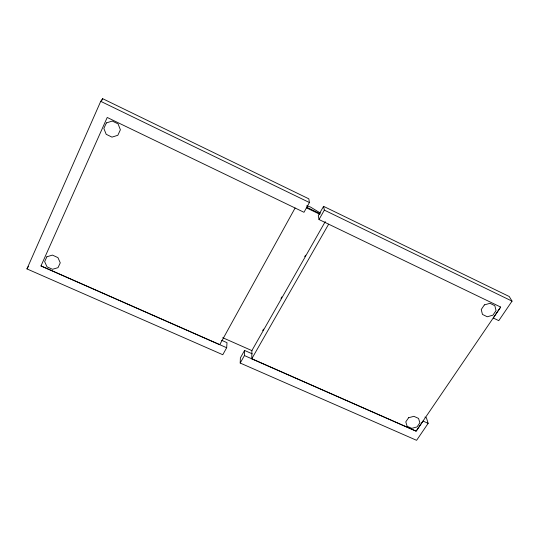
<?xml version="1.0" encoding="UTF-8"?>
<svg xmlns="http://www.w3.org/2000/svg" width="539" height="539" viewBox="0 0 539 539"><rect width="100%" height="100%" fill="white"/><g stroke="black" fill="none" stroke-linecap="round" stroke-linejoin="round"><path stroke-width="0.81" d="M500.664 307.062L493.252 318.01L498.777 320.644L512.05 301.133L509.22 296.504L323.568 206.336L318.3 215.647L319.007 219.528L500.664 307.062L416.135 431.166L251.774 358.785L251.875 350.438M424.921 417.058L426.376 417.705L428.161 423.351L416.6 440.323L240.199 363.05L244.43 355.565L244.571 350.444L252.259 353.84M240.199 363.05L240.387 357.869L244.571 350.444M295.102 208.014L219.744 344.684L40.984 265.936L107.214 117.468L303.983 212.292L309.42 202.536L308.813 198.824L102.646 98.677L100.719 101.339L26.95 268.907L222.782 354.729L226.67 347.736L227.013 342.676L221.637 340.304M101.972 100.214L102.646 98.677M319.007 219.528L324.343 210.122L323.568 206.336M262.702 330.575L263.537 329.113M281.008 298.384L281.843 296.922M304.724 256.679L305.552 255.21M325.273 221.576L251.875 350.606L222.708 337.704M251.774 358.785L328.649 224.17M26.95 268.907L28.452 266.407M306.752 205.709L310.457 207.03L320.483 213.107M40.984 265.936L226.67 347.736M244.43 355.565L416.135 431.166L423 421.053L428.161 423.351M306.273 207.057L319.897 213.646M306.388 207.805L319.863 214.313M100.719 101.339L309.42 202.536M324.343 210.122L512.05 301.133M106.365 122.926L103.852 128.45L106.196 134.305L111.977 137.128L117.839 135.282L120.379 129.791L118.088 123.889L112.26 121.053L106.365 122.926M46.866 256.786L44.643 261.631L47.001 266.825L52.512 269.291L58.01 267.661L60.26 262.823L57.936 257.615L52.398 255.095L46.866 256.786M484.379 304.892L481.246 309.521L482.439 314.412L487.256 316.764L492.882 315.2L496.028 310.619L494.849 305.707L490.012 303.309L484.379 304.892M408.596 417.745L405.793 421.862L407.113 426.268L411.762 428.343L417.038 426.935L419.854 422.819L418.56 418.432L413.898 416.317L408.596 417.745"/></g></svg>
